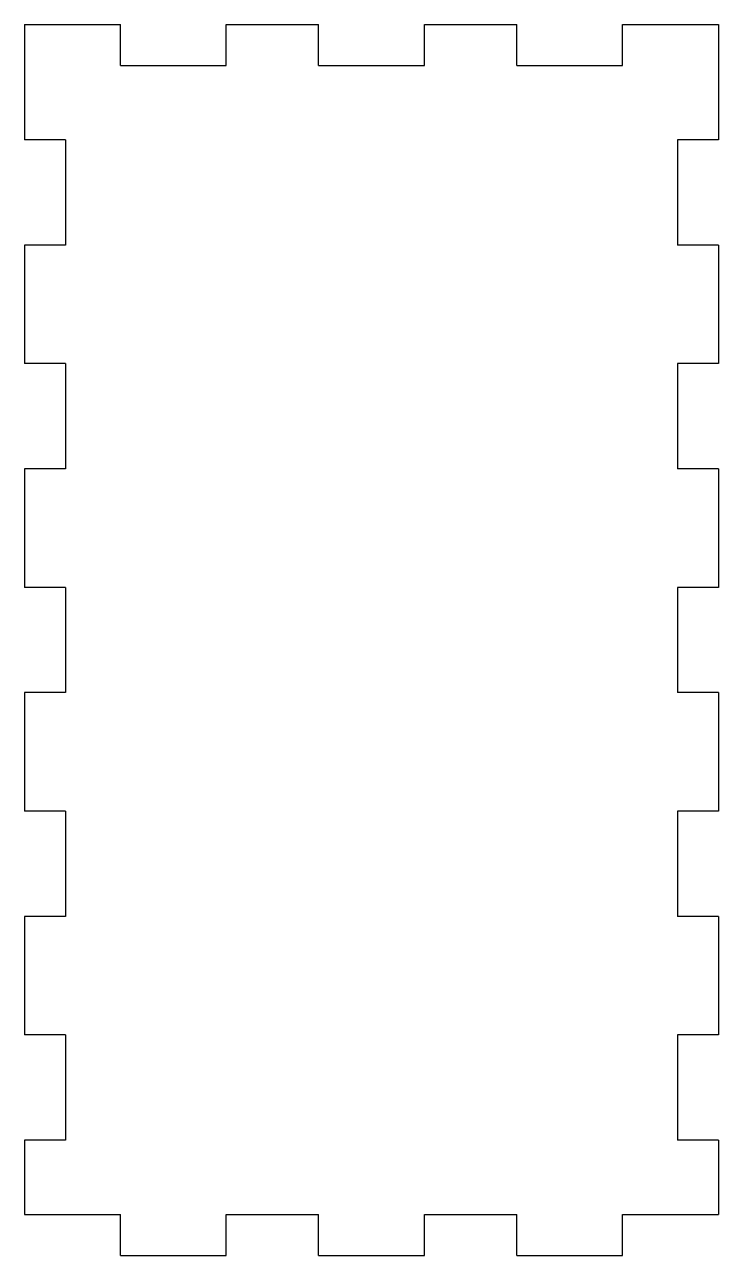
# Model space of a CAD drawing. Extents: x 10 to 273, y 8 to 192.
# Drawn here: x 9.9 to 62.4, y 99.3 to 192.4 of the extents above; entities that cross this region are included whole.
import ezdxf

# ---------------------------------------------------------------- set-up
doc = ezdxf.new("R2010")
doc.units = 0
doc.header["$MEASUREMENT"] = 0
doc.layers.add('LAYER_1', color=7, linetype='CONTINUOUS')

# ---------------------------------------------------------------- blocks, each defined once
blk = doc.blocks.new('BLOCK_2')
at = {"layer": 'LAYER_1', "color": 7}
for points in [[(9.908, 192.41), (9.908, 183.696)], [(9.908, 192.41), (17.158, 192.41)], [(17.158, 189.309), (17.158, 192.41)], [(25.158, 189.309), (25.158, 192.41)], [(25.158, 192.41), (32.158, 192.41)], [(32.158, 189.309), (32.158, 192.41)], [(40.158, 189.309), (40.158, 192.41)], [(40.158, 192.41), (47.158, 192.41)], [(47.158, 189.309), (47.158, 192.41)], [(55.158, 189.309), (55.158, 192.41)], [(55.158, 192.41), (62.408, 192.41)], [(62.408, 192.41), (62.408, 183.696)], [(17.158, 189.309), (25.158, 189.309)], [(32.158, 189.309), (40.158, 189.309)], [(47.158, 189.309), (55.158, 189.309)], [(13.008, 183.696), (9.908, 183.696)], [(13.008, 183.696), (13.008, 175.732)], [(62.408, 183.696), (59.308, 183.696)], [(59.308, 183.696), (59.308, 175.732)], [(13.008, 175.732), (9.908, 175.732)], [(9.908, 175.732), (9.908, 166.769)], [(62.408, 175.732), (59.308, 175.732)], [(62.408, 175.732), (62.408, 166.769)], [(13.008, 166.769), (9.908, 166.769)], [(13.008, 166.769), (13.008, 158.805)], [(62.408, 166.769), (59.308, 166.769)], [(59.308, 166.769), (59.308, 158.805)], [(13.008, 158.805), (9.908, 158.805)], [(9.908, 158.805), (9.908, 149.841)], [(62.408, 158.805), (59.308, 158.805)], [(62.408, 158.805), (62.408, 149.841)], [(13.008, 149.841), (9.908, 149.841)], [(13.008, 149.841), (13.008, 141.878)], [(62.408, 149.841), (59.308, 149.841)], [(59.308, 149.841), (59.308, 141.878)], [(13.008, 141.878), (9.908, 141.878)], [(9.908, 141.878), (9.908, 132.914)], [(62.408, 141.878), (59.308, 141.878)], [(62.408, 141.878), (62.408, 132.914)], [(13.008, 132.914), (9.908, 132.914)], [(13.008, 132.914), (13.008, 124.95)], [(62.408, 132.914), (59.308, 132.914)], [(59.308, 132.914), (59.308, 124.95)], [(13.008, 124.95), (9.908, 124.95)], [(9.908, 124.95), (9.908, 115.986)], [(62.408, 124.95), (59.308, 124.95)], [(62.408, 124.95), (62.408, 115.986)], [(13.008, 115.986), (9.908, 115.986)], [(13.008, 115.986), (13.008, 108.023)], [(62.408, 115.986), (59.308, 115.986)], [(59.308, 115.986), (59.308, 108.023)], [(13.008, 108.023), (9.908, 108.023)], [(9.908, 108.023), (9.908, 102.409)], [(62.408, 108.023), (59.308, 108.023)], [(62.408, 108.023), (62.408, 102.409)], [(9.908, 102.409), (17.158, 102.409)], [(17.158, 99.309), (17.158, 102.409)], [(25.158, 99.309), (25.158, 102.409)], [(25.158, 102.409), (32.158, 102.409)], [(32.158, 99.309), (32.158, 102.409)], [(40.158, 99.309), (40.158, 102.409)], [(40.158, 102.409), (47.158, 102.409)], [(47.158, 99.309), (47.158, 102.409)], [(55.158, 99.309), (55.158, 102.409)], [(55.158, 102.409), (62.408, 102.409)], [(17.158, 99.309), (25.158, 99.309)], [(32.158, 99.309), (40.158, 99.309)], [(47.158, 99.309), (55.158, 99.309)]]:
    blk.add_lwpolyline(points, dxfattribs=at)

msp = doc.modelspace()

# ---------------------------------------------------------------- block references
at = {"layer": 'LAYER_1'}
msp.add_blockref('BLOCK_2', (0, 0), dxfattribs=at)

doc.saveas('drawing.dxf')
